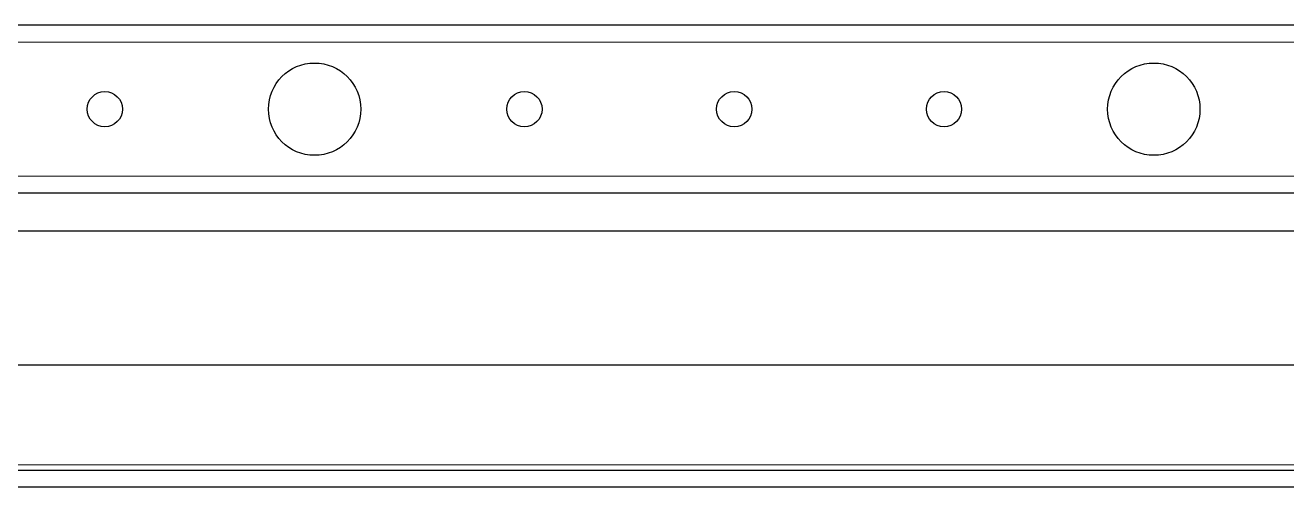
# Model space of a CAD drawing. Header units: millimetres. Extents: x -1414 to 3240, y -1920 to 1219.
# Drawn here: x -706.9 to -556.6, y -1098.7 to -1043.7 of the extents above; entities that cross this region are included whole.
import ezdxf

# ---------------------------------------------------------------- set-up
doc = ezdxf.new("R2010")
doc.units = ezdxf.units.MM

msp = doc.modelspace()

# ---------------------------------------------------------------- linework, layer by layer
at = {"color": 7, "linetype": 'Continuous', "lineweight": 25}
for p, q in [((-509.94, -1043.72), (-989.94, -1043.72)), ((-509.94, -1063.72), (-989.94, -1063.72)), ((-1015.44, -1068.22), (-509.34, -1068.22)), ((-382.44, -1084.22), (-1015.44, -1084.22)), ((-1067.14, -1096.72), (-376.74, -1096.72)), ((-1067.14, -1098.72), (-376.74, -1098.72))]:
    msp.add_line(p, q, dxfattribs=at)
at = {"color": 8, "linetype": 'Continuous', "lineweight": 18}
for p, q in [((-509.94, -1045.72), (-989.94, -1045.72)), ((-509.94, -1061.72), (-989.94, -1061.72)), ((-480.41, -1096.12), (-963.47, -1096.12))]:
    msp.add_line(p, q, dxfattribs=at)
at = {"color": 7, "linetype": 'Continuous', "lineweight": 25}
for centre, radius in [((-672.44, -1053.72), 5.5), ((-572.44, -1053.72), 5.5), ((-697.44, -1053.72), 2.1), ((-647.44, -1053.72), 2.1), ((-622.44, -1053.72), 2.1), ((-597.44, -1053.72), 2.1)]:
    msp.add_circle(centre, radius, dxfattribs=at)

doc.saveas('drawing.dxf')
